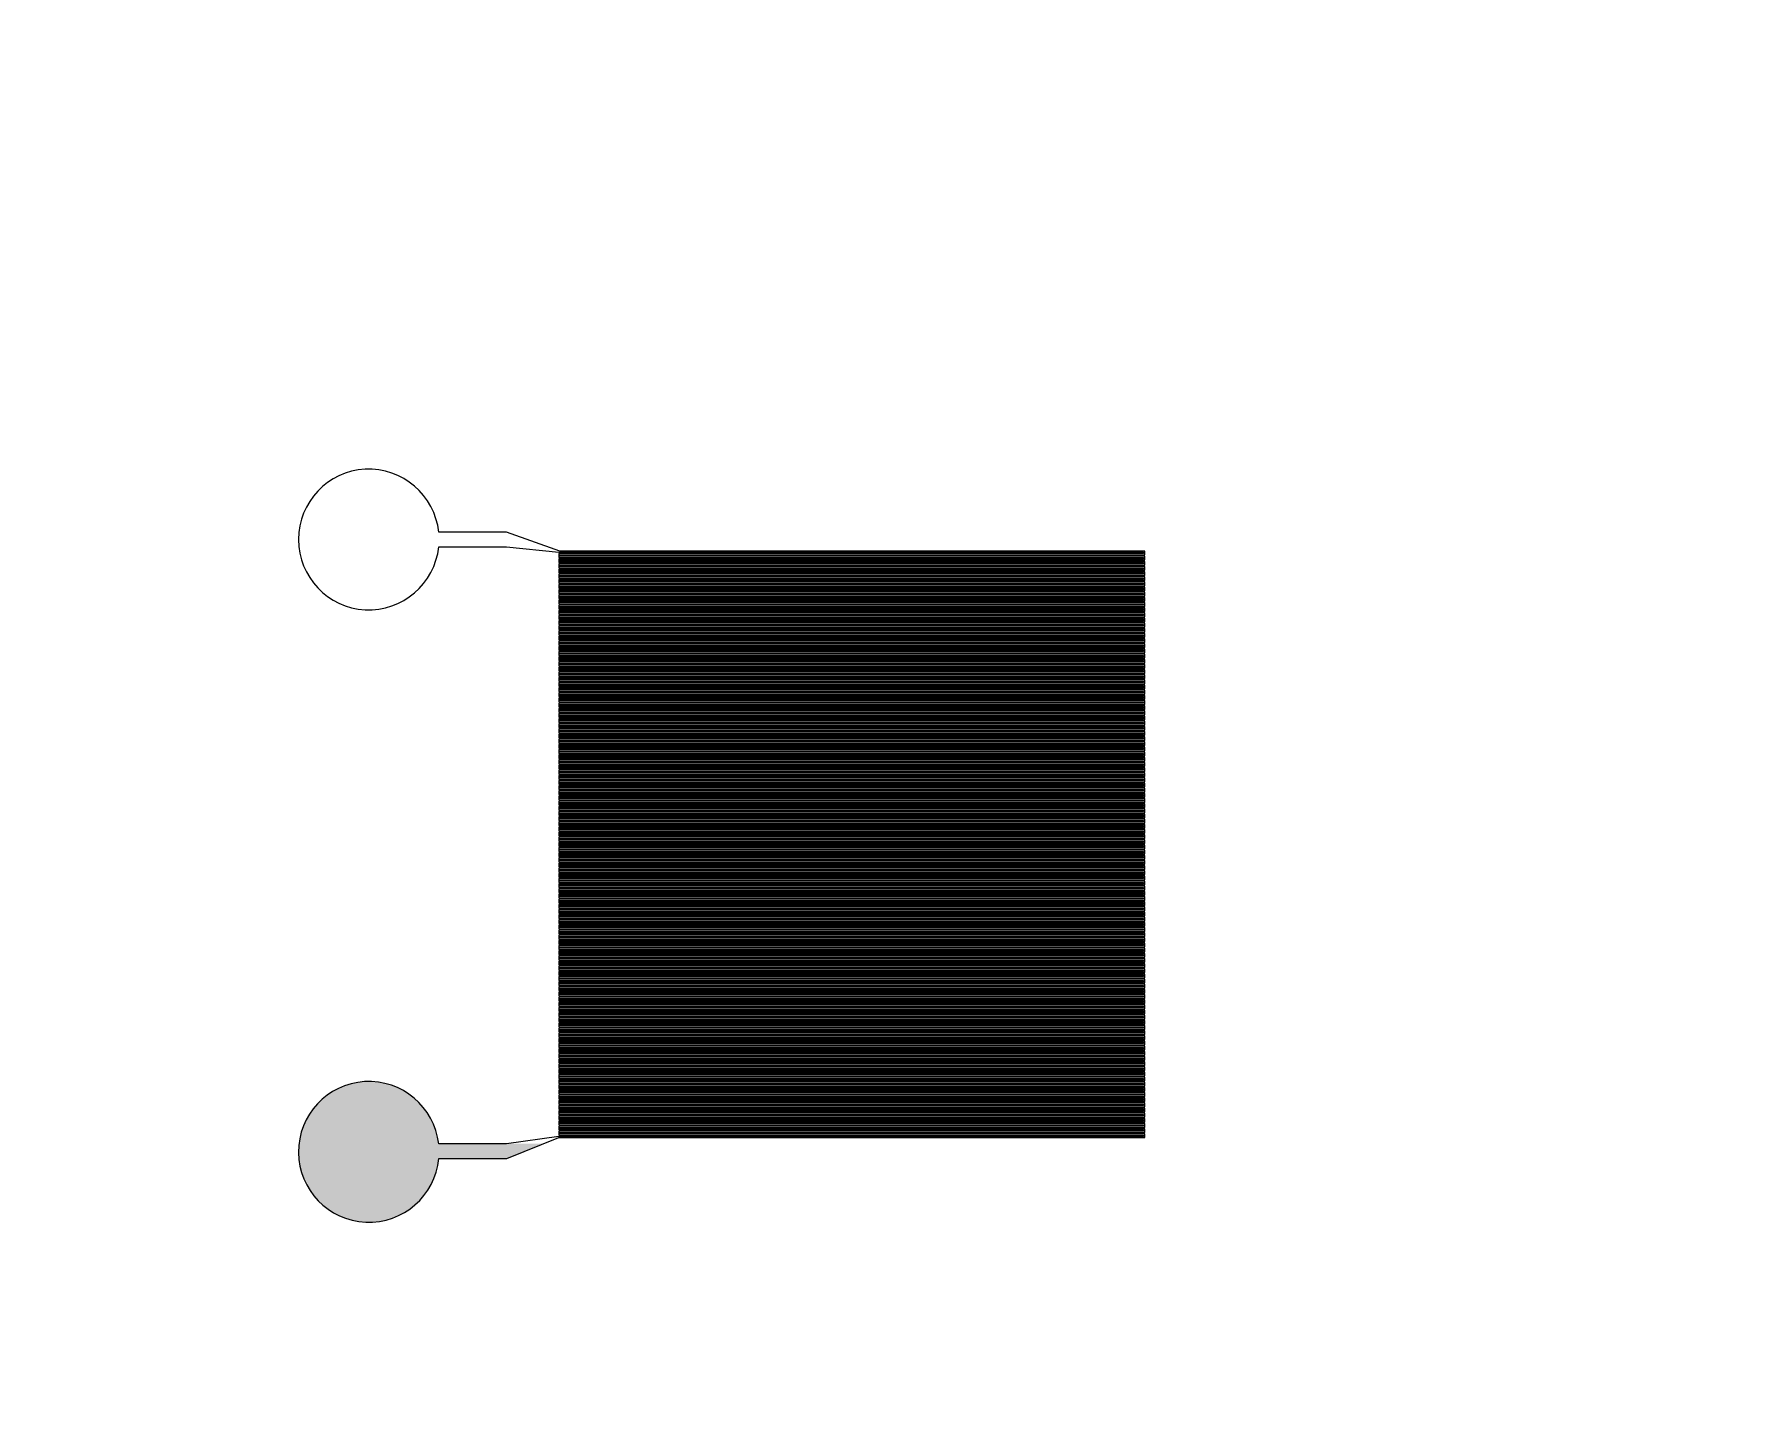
# Model space of a CAD drawing. Header units: millimetres. Extents: x 2668 to 2894, y 1564 to 1665.
# Drawn here: x 2697.88 to 2712.37, y 1618.08 to 1629.84 of the extents above; entities that cross this region are included whole.
import ezdxf

# ---------------------------------------------------------------- set-up
doc = ezdxf.new("R2010")
doc.units = ezdxf.units.MM

msp = doc.modelspace()

# ---------------------------------------------------------------- hatches: boundary and pattern name
h = msp.add_hatch(color=0)
h.dxf.hatch_style = 1
h.paths.add_polyline_path([(2701.333, 1620.374, 19.147507), (2701.334, 1620.249), (2701.913, 1620.251), (2702.23, 1620.378)])

# ---------------------------------------------------------------- linework, layer by layer
msp.add_lwpolyline([(2707.335, 1621.098), (2702.357, 1621.098), (2702.357, 1621.066), (2707.345, 1621.066), (2707.345, 1621.054), (2707.335, 1621.054), (2702.357, 1621.054), (2702.357, 1621.022), (2707.345, 1621.022), (2707.345, 1621.01), (2707.335, 1621.01), (2702.357, 1621.01), (2702.357, 1620.978), (2707.345, 1620.978), (2707.345, 1620.966), (2707.335, 1620.966), (2702.357, 1620.966), (2702.357, 1620.934), (2707.345, 1620.934), (2707.345, 1620.922), (2707.335, 1620.922), (2702.357, 1620.922), (2702.357, 1620.89), (2707.345, 1620.89), (2707.345, 1620.878), (2707.335, 1620.878), (2702.357, 1620.878), (2702.357, 1620.846), (2707.345, 1620.846), (2707.345, 1620.834), (2707.335, 1620.834), (2702.357, 1620.834), (2702.357, 1620.802), (2707.345, 1620.802), (2707.345, 1620.79), (2707.335, 1620.79), (2702.357, 1620.79), (2702.357, 1620.758), (2707.345, 1620.758), (2707.345, 1620.746), (2707.335, 1620.746), (2702.357, 1620.746), (2702.357, 1620.714), (2707.345, 1620.714), (2707.345, 1620.702), (2707.335, 1620.702), (2702.357, 1620.702), (2702.357, 1620.67), (2707.345, 1620.67), (2707.345, 1620.658), (2707.335, 1620.658), (2702.357, 1620.658), (2702.357, 1620.626), (2707.345, 1620.626), (2707.345, 1620.614), (2707.335, 1620.614), (2702.357, 1620.614), (2702.357, 1620.582), (2707.345, 1620.582), (2707.345, 1620.57), (2707.335, 1620.57), (2702.357, 1620.57), (2702.357, 1620.538), (2707.345, 1620.538), (2707.345, 1620.526), (2707.335, 1620.526), (2702.357, 1620.526), (2702.357, 1620.494), (2707.345, 1620.494), (2707.345, 1620.482), (2707.335, 1620.482), (2702.357, 1620.482), (2702.357, 1620.45), (2707.345, 1620.45), (2707.345, 1620.438), (2707.335, 1620.438), (2702.357, 1620.438), (2701.912, 1620.376), (2701.912, 1620.376), (2701.912, 1620.376), (2701.912, 1620.376), (2701.333, 1620.374, 19.147507), (2701.334, 1620.249), (2701.913, 1620.251), (2701.913, 1620.251), (2702.357, 1620.428), (2702.367, 1620.428), (2707.345, 1620.428), (2707.355, 1620.428), (2707.355, 1620.46), (2702.367, 1620.46), (2702.367, 1620.472), (2707.345, 1620.472), (2707.355, 1620.472), (2707.355, 1620.504), (2702.367, 1620.504), (2702.367, 1620.516), (2707.345, 1620.516), (2707.355, 1620.516), (2707.355, 1620.548), (2702.367, 1620.548), (2702.367, 1620.56), (2707.345, 1620.56), (2707.355, 1620.56), (2707.355, 1620.592), (2702.367, 1620.592), (2702.367, 1620.604), (2707.345, 1620.604), (2707.355, 1620.604), (2707.355, 1620.636), (2702.367, 1620.636), (2702.367, 1620.648), (2707.345, 1620.648), (2707.355, 1620.648), (2707.355, 1620.68), (2702.367, 1620.68), (2702.367, 1620.692), (2707.345, 1620.692), (2707.355, 1620.692), (2707.355, 1620.724), (2702.367, 1620.724), (2702.367, 1620.736), (2707.345, 1620.736), (2707.355, 1620.736), (2707.355, 1620.768), (2702.367, 1620.768), (2702.367, 1620.78), (2707.345, 1620.78), (2707.355, 1620.78), (2707.355, 1620.812), (2702.367, 1620.812), (2702.367, 1620.824), (2707.345, 1620.824), (2707.355, 1620.824), (2707.355, 1620.856), (2702.367, 1620.856), (2702.367, 1620.868), (2707.345, 1620.868), (2707.355, 1620.868), (2707.355, 1620.9), (2702.367, 1620.9), (2702.367, 1620.912), (2707.345, 1620.912), (2707.355, 1620.912), (2707.355, 1620.944), (2702.367, 1620.944), (2702.367, 1620.956), (2707.345, 1620.956), (2707.355, 1620.956), (2707.355, 1620.988), (2702.367, 1620.988), (2702.367, 1621), (2707.345, 1621), (2707.355, 1621), (2707.355, 1621.032), (2702.367, 1621.032), (2702.367, 1621.044), (2707.345, 1621.044), (2707.355, 1621.044), (2707.355, 1621.076), (2702.367, 1621.076), (2702.367, 1621.088), (2707.345, 1621.088), (2707.355, 1621.088), (2707.355, 1621.12), (2702.367, 1621.12), (2702.367, 1621.132), (2707.345, 1621.132), (2707.355, 1621.132), (2707.355, 1621.164), (2702.367, 1621.164), (2702.367, 1621.176), (2707.345, 1621.176), (2707.355, 1621.176), (2707.355, 1621.208), (2702.367, 1621.208), (2702.367, 1621.22), (2707.345, 1621.22), (2707.355, 1621.22), (2707.355, 1621.252), (2702.367, 1621.252), (2702.367, 1621.264), (2707.345, 1621.264), (2707.355, 1621.264), (2707.355, 1621.296), (2702.367, 1621.296), (2702.367, 1621.308), (2707.345, 1621.308), (2707.355, 1621.308), (2707.355, 1621.34), (2702.367, 1621.34), (2702.367, 1621.352), (2707.345, 1621.352), (2707.355, 1621.352), (2707.355, 1621.384), (2702.367, 1621.384), (2702.367, 1621.396), (2707.345, 1621.396), (2707.355, 1621.396), (2707.355, 1621.428), (2702.367, 1621.428), (2702.367, 1621.44), (2707.345, 1621.44), (2707.355, 1621.44), (2707.355, 1621.472), (2702.367, 1621.472), (2702.367, 1621.484), (2707.345, 1621.484), (2707.355, 1621.484), (2707.355, 1621.516), (2702.367, 1621.516), (2702.367, 1621.528), (2707.345, 1621.528), (2707.355, 1621.528), (2707.355, 1621.56), (2702.367, 1621.56), (2702.367, 1621.572), (2707.345, 1621.572), (2707.355, 1621.572), (2707.355, 1621.604), (2702.367, 1621.604), (2702.367, 1621.616), (2707.345, 1621.616), (2707.355, 1621.616), (2707.355, 1621.648), (2702.367, 1621.648), (2702.367, 1621.66), (2707.345, 1621.66), (2707.355, 1621.66), (2707.355, 1621.692), (2702.367, 1621.692), (2702.367, 1621.704), (2707.345, 1621.704), (2707.355, 1621.704), (2707.355, 1621.736), (2702.367, 1621.736), (2702.367, 1621.748), (2707.345, 1621.748), (2707.355, 1621.748), (2707.355, 1621.78), (2702.367, 1621.78), (2702.367, 1621.792), (2707.345, 1621.792), (2707.355, 1621.792), (2707.355, 1621.824), (2702.367, 1621.824), (2702.367, 1621.836), (2707.345, 1621.836), (2707.355, 1621.836), (2707.355, 1621.868), (2702.367, 1621.868), (2702.367, 1621.88), (2707.345, 1621.88), (2707.355, 1621.88), (2707.355, 1621.912), (2702.367, 1621.912), (2702.367, 1621.924), (2707.345, 1621.924), (2707.355, 1621.924), (2707.355, 1621.956), (2702.367, 1621.956), (2702.367, 1621.968), (2707.345, 1621.968), (2707.355, 1621.968), (2707.355, 1622), (2702.367, 1622), (2702.367, 1622.012), (2707.345, 1622.012), (2707.355, 1622.012), (2707.355, 1622.044), (2702.367, 1622.044), (2702.367, 1622.056), (2707.345, 1622.056), (2707.355, 1622.056), (2707.355, 1622.088), (2702.367, 1622.088), (2702.367, 1622.1), (2707.345, 1622.1), (2707.355, 1622.1), (2707.355, 1622.132), (2702.367, 1622.132), (2702.367, 1622.144), (2707.345, 1622.144), (2707.355, 1622.144), (2707.355, 1622.176), (2702.367, 1622.176), (2702.367, 1622.188), (2707.345, 1622.188), (2707.355, 1622.188), (2707.355, 1622.22), (2702.367, 1622.22), (2702.367, 1622.232), (2707.345, 1622.232), (2707.355, 1622.232), (2707.355, 1622.264), (2702.367, 1622.264), (2702.367, 1622.276), (2707.345, 1622.276), (2707.355, 1622.276), (2707.355, 1622.308), (2702.367, 1622.308), (2702.367, 1622.32), (2707.345, 1622.32), (2707.355, 1622.32), (2707.355, 1622.352), (2702.367, 1622.352), (2702.367, 1622.364), (2707.345, 1622.364), (2707.355, 1622.364), (2707.355, 1622.396), (2702.367, 1622.396), (2702.367, 1622.408), (2707.345, 1622.408), (2707.355, 1622.408), (2707.355, 1622.44), (2702.367, 1622.44), (2702.367, 1622.452), (2707.345, 1622.452), (2707.355, 1622.452), (2707.355, 1622.484), (2702.367, 1622.484), (2702.367, 1622.496), (2707.345, 1622.496), (2707.355, 1622.496), (2707.355, 1622.528), (2702.367, 1622.528), (2702.367, 1622.54), (2707.345, 1622.54), (2707.355, 1622.54), (2707.355, 1622.572), (2702.367, 1622.572), (2702.367, 1622.584), (2707.345, 1622.584), (2707.355, 1622.584), (2707.355, 1622.616), (2702.367, 1622.616), (2702.367, 1622.628), (2707.345, 1622.628), (2707.355, 1622.628), (2707.355, 1622.66), (2702.367, 1622.66), (2702.367, 1622.672), (2707.345, 1622.672), (2707.355, 1622.672), (2707.355, 1622.704), (2702.367, 1622.704), (2702.367, 1622.716), (2707.345, 1622.716), (2707.355, 1622.716), (2707.355, 1622.748), (2702.367, 1622.748), (2702.367, 1622.76), (2707.345, 1622.76), (2707.355, 1622.76), (2707.355, 1622.792), (2702.367, 1622.792), (2702.367, 1622.804), (2707.345, 1622.804), (2707.355, 1622.804), (2707.355, 1622.836), (2702.367, 1622.836), (2702.367, 1622.848), (2707.345, 1622.848), (2707.355, 1622.848), (2707.355, 1622.88), (2702.367, 1622.88), (2702.367, 1622.892), (2707.345, 1622.892), (2707.355, 1622.892), (2707.355, 1622.924), (2702.367, 1622.924), (2702.367, 1622.936), (2707.345, 1622.936), (2707.355, 1622.936), (2707.355, 1622.968), (2702.367, 1622.968), (2702.367, 1622.98), (2707.345, 1622.98), (2707.355, 1622.98), (2707.355, 1623.012), (2702.367, 1623.012), (2702.367, 1623.024), (2707.345, 1623.024), (2707.355, 1623.024), (2707.355, 1623.056), (2702.367, 1623.056), (2702.367, 1623.068), (2707.345, 1623.068), (2707.355, 1623.068), (2707.355, 1623.1), (2702.367, 1623.1), (2702.367, 1623.112), (2707.345, 1623.112), (2707.355, 1623.112), (2707.355, 1623.144), (2702.367, 1623.144), (2702.367, 1623.156), (2707.345, 1623.156), (2707.355, 1623.156), (2707.355, 1623.188), (2702.367, 1623.188), (2702.367, 1623.2), (2707.345, 1623.2), (2707.355, 1623.2), (2707.355, 1623.232), (2702.367, 1623.232), (2702.367, 1623.244), (2707.345, 1623.244), (2707.355, 1623.244), (2707.355, 1623.276), (2702.367, 1623.276), (2702.367, 1623.288), (2707.345, 1623.288), (2707.355, 1623.288), (2707.355, 1623.32), (2702.367, 1623.32), (2702.367, 1623.332), (2707.345, 1623.332), (2707.355, 1623.332), (2707.355, 1623.364), (2702.367, 1623.364), (2702.367, 1623.376), (2707.345, 1623.376), (2707.355, 1623.376), (2707.355, 1623.408), (2702.367, 1623.408), (2702.367, 1623.42), (2707.345, 1623.42), (2707.355, 1623.42), (2707.355, 1623.452), (2702.367, 1623.452), (2702.367, 1623.464), (2707.345, 1623.464), (2707.355, 1623.464), (2707.355, 1623.496), (2702.367, 1623.496), (2702.367, 1623.508), (2707.345, 1623.508), (2707.355, 1623.508), (2707.355, 1623.54), (2702.367, 1623.54), (2702.367, 1623.552), (2707.345, 1623.552), (2707.355, 1623.552), (2707.355, 1623.584), (2702.367, 1623.584), (2702.367, 1623.596), (2707.345, 1623.596), (2707.355, 1623.596), (2707.355, 1623.628), (2702.367, 1623.628), (2702.367, 1623.64), (2707.345, 1623.64), (2707.355, 1623.64), (2707.355, 1623.672), (2702.367, 1623.672), (2702.367, 1623.684), (2707.345, 1623.684), (2707.355, 1623.684), (2707.355, 1623.716), (2702.367, 1623.716), (2702.367, 1623.728), (2707.345, 1623.728), (2707.355, 1623.728), (2707.355, 1623.76), (2702.367, 1623.76), (2702.367, 1623.772), (2707.345, 1623.772), (2707.355, 1623.772), (2707.355, 1623.804), (2702.367, 1623.804), (2702.367, 1623.816), (2707.345, 1623.816), (2707.355, 1623.816), (2707.355, 1623.848), (2702.367, 1623.848), (2702.367, 1623.86), (2707.345, 1623.86), (2707.355, 1623.86), (2707.355, 1623.892), (2702.367, 1623.892), (2702.367, 1623.904), (2707.345, 1623.904), (2707.355, 1623.904), (2707.355, 1623.936), (2702.367, 1623.936), (2702.367, 1623.948), (2707.345, 1623.948), (2707.355, 1623.948), (2707.355, 1623.98), (2702.367, 1623.98), (2702.367, 1623.992), (2707.345, 1623.992), (2707.355, 1623.992), (2707.355, 1624.024), (2702.367, 1624.024), (2702.367, 1624.036), (2707.345, 1624.036), (2707.355, 1624.036), (2707.355, 1624.068), (2702.367, 1624.068), (2702.367, 1624.08), (2707.345, 1624.08), (2707.355, 1624.08), (2707.355, 1624.112), (2702.367, 1624.112), (2702.367, 1624.124), (2707.345, 1624.124), (2707.355, 1624.124), (2707.355, 1624.156), (2702.367, 1624.156), (2702.367, 1624.168), (2707.345, 1624.168), (2707.355, 1624.168), (2707.355, 1624.2), (2702.367, 1624.2), (2702.367, 1624.212), (2707.345, 1624.212), (2707.355, 1624.212), (2707.355, 1624.244), (2702.367, 1624.244), (2702.367, 1624.256), (2707.345, 1624.256), (2707.355, 1624.256), (2707.355, 1624.288), (2702.367, 1624.288), (2702.367, 1624.3), (2707.345, 1624.3), (2707.355, 1624.3), (2707.355, 1624.332), (2702.367, 1624.332), (2702.367, 1624.344), (2707.345, 1624.344), (2707.355, 1624.344), (2707.355, 1624.376), (2702.367, 1624.376), (2702.367, 1624.388), (2707.345, 1624.388), (2707.355, 1624.388), (2707.355, 1624.42), (2702.367, 1624.42), (2702.367, 1624.432), (2707.345, 1624.432), (2707.355, 1624.432), (2707.355, 1624.464), (2702.367, 1624.464), (2702.367, 1624.476), (2707.345, 1624.476), (2707.355, 1624.476), (2707.355, 1624.508), (2702.367, 1624.508), (2702.367, 1624.52), (2707.345, 1624.52), (2707.355, 1624.52), (2707.355, 1624.552), (2702.367, 1624.552), (2702.367, 1624.564), (2707.345, 1624.564), (2707.355, 1624.564), (2707.355, 1624.596), (2702.367, 1624.596), (2702.367, 1624.608), (2707.345, 1624.608), (2707.355, 1624.608), (2707.355, 1624.64), (2702.367, 1624.64), (2702.367, 1624.652), (2707.345, 1624.652), (2707.355, 1624.652), (2707.355, 1624.684), (2702.367, 1624.684), (2702.367, 1624.696), (2707.345, 1624.696), (2707.355, 1624.696), (2707.355, 1624.728), (2702.367, 1624.728), (2702.367, 1624.74), (2707.345, 1624.74), (2707.355, 1624.74), (2707.355, 1624.772), (2702.367, 1624.772), (2702.367, 1624.784), (2707.345, 1624.784), (2707.355, 1624.784), (2707.355, 1624.816), (2702.367, 1624.816), (2702.367, 1624.828), (2707.345, 1624.828), (2707.355, 1624.828), (2707.355, 1624.86), (2702.367, 1624.86), (2702.367, 1624.872), (2707.345, 1624.872), (2707.355, 1624.872), (2707.355, 1624.904), (2702.367, 1624.904), (2702.367, 1624.916), (2707.345, 1624.916), (2707.355, 1624.916), (2707.355, 1624.948), (2702.367, 1624.948), (2702.367, 1624.96), (2707.345, 1624.96), (2707.355, 1624.96), (2707.355, 1624.992), (2702.367, 1624.992), (2702.367, 1625.004), (2707.345, 1625.004), (2707.355, 1625.004), (2707.355, 1625.036), (2702.367, 1625.036), (2702.367, 1625.048), (2707.345, 1625.048), (2707.355, 1625.048), (2707.355, 1625.08), (2702.367, 1625.08), (2702.367, 1625.092), (2707.345, 1625.092), (2707.355, 1625.092), (2707.355, 1625.124), (2702.367, 1625.124), (2702.367, 1625.136), (2707.345, 1625.136), (2707.355, 1625.136), (2707.355, 1625.168), (2702.367, 1625.168), (2702.367, 1625.18), (2707.345, 1625.18), (2707.355, 1625.18), (2707.355, 1625.212), (2702.367, 1625.212), (2702.367, 1625.224), (2707.345, 1625.224), (2707.355, 1625.224), (2707.355, 1625.256), (2702.367, 1625.256), (2702.367, 1625.268), (2707.345, 1625.268), (2707.355, 1625.268), (2707.355, 1625.3), (2702.367, 1625.3), (2702.367, 1625.312), (2707.345, 1625.312), (2707.355, 1625.312), (2707.355, 1625.344), (2702.367, 1625.344), (2702.367, 1625.356), (2707.345, 1625.356), (2707.355, 1625.356), (2707.355, 1625.388), (2702.367, 1625.388), (2702.367, 1625.4), (2707.345, 1625.4), (2707.355, 1625.4), (2707.355, 1625.432), (2702.367, 1625.432), (2701.912, 1625.593), (2701.912, 1625.593), (2701.333, 1625.593, 19.147775), (2701.333, 1625.468), (2701.912, 1625.468), (2701.912, 1625.468), (2701.912, 1625.468), (2701.912, 1625.468), (2702.357, 1625.422), (2707.345, 1625.422), (2707.345, 1625.41), (2707.335, 1625.41), (2702.357, 1625.41), (2702.357, 1625.378), (2707.345, 1625.378), (2707.345, 1625.366), (2707.335, 1625.366), (2702.357, 1625.366), (2702.357, 1625.334), (2707.345, 1625.334), (2707.345, 1625.322), (2707.335, 1625.322), (2702.357, 1625.322), (2702.357, 1625.29), (2707.345, 1625.29), (2707.345, 1625.278), (2707.335, 1625.278), (2702.357, 1625.278), (2702.357, 1625.246), (2707.345, 1625.246), (2707.345, 1625.234), (2707.335, 1625.234), (2702.357, 1625.234), (2702.357, 1625.202), (2707.345, 1625.202), (2707.345, 1625.19), (2707.335, 1625.19), (2702.357, 1625.19), (2702.357, 1625.158), (2707.345, 1625.158), (2707.345, 1625.146), (2707.335, 1625.146), (2702.357, 1625.146), (2702.357, 1625.114), (2707.345, 1625.114), (2707.345, 1625.102), (2707.335, 1625.102), (2702.357, 1625.102), (2702.357, 1625.07), (2707.345, 1625.07), (2707.345, 1625.058), (2707.335, 1625.058), (2702.357, 1625.058), (2702.357, 1625.026), (2707.345, 1625.026), (2707.345, 1625.014), (2707.335, 1625.014), (2702.357, 1625.014), (2702.357, 1624.982), (2707.345, 1624.982), (2707.345, 1624.97), (2707.335, 1624.97), (2702.357, 1624.97), (2702.357, 1624.938), (2707.345, 1624.938), (2707.345, 1624.926), (2707.335, 1624.926), (2702.357, 1624.926), (2702.357, 1624.894), (2707.345, 1624.894), (2707.345, 1624.882), (2707.335, 1624.882), (2702.357, 1624.882), (2702.357, 1624.85), (2707.345, 1624.85), (2707.345, 1624.838), (2707.335, 1624.838), (2702.357, 1624.838), (2702.357, 1624.806), (2707.345, 1624.806), (2707.345, 1624.794), (2707.335, 1624.794), (2702.357, 1624.794), (2702.357, 1624.762), (2707.345, 1624.762), (2707.345, 1624.75), (2707.335, 1624.75), (2702.357, 1624.75), (2702.357, 1624.718), (2707.345, 1624.718), (2707.345, 1624.706), (2707.335, 1624.706), (2702.357, 1624.706), (2702.357, 1624.674), (2707.345, 1624.674), (2707.345, 1624.662), (2707.335, 1624.662), (2702.357, 1624.662), (2702.357, 1624.63), (2707.345, 1624.63), (2707.345, 1624.618), (2707.335, 1624.618), (2702.357, 1624.618), (2702.357, 1624.586), (2707.345, 1624.586), (2707.345, 1624.574), (2707.335, 1624.574), (2702.357, 1624.574), (2702.357, 1624.542), (2707.345, 1624.542), (2707.345, 1624.53), (2707.335, 1624.53), (2702.357, 1624.53), (2702.357, 1624.498), (2707.345, 1624.498), (2707.345, 1624.486), (2707.335, 1624.486), (2702.357, 1624.486), (2702.357, 1624.454), (2707.345, 1624.454), (2707.345, 1624.442), (2707.335, 1624.442), (2702.357, 1624.442), (2702.357, 1624.41), (2707.345, 1624.41), (2707.345, 1624.398), (2707.335, 1624.398), (2702.357, 1624.398), (2702.357, 1624.366), (2707.345, 1624.366), (2707.345, 1624.354), (2707.335, 1624.354), (2702.357, 1624.354), (2702.357, 1624.322), (2707.345, 1624.322), (2707.345, 1624.31), (2707.335, 1624.31), (2702.357, 1624.31), (2702.357, 1624.278), (2707.345, 1624.278), (2707.345, 1624.266), (2707.335, 1624.266), (2702.357, 1624.266), (2702.357, 1624.234), (2707.345, 1624.234), (2707.345, 1624.222), (2707.335, 1624.222), (2702.357, 1624.222), (2702.357, 1624.19), (2707.345, 1624.19), (2707.345, 1624.178), (2707.335, 1624.178), (2702.357, 1624.178), (2702.357, 1624.146), (2707.345, 1624.146), (2707.345, 1624.134), (2707.335, 1624.134), (2702.357, 1624.134), (2702.357, 1624.102), (2707.345, 1624.102), (2707.345, 1624.09), (2707.335, 1624.09), (2702.357, 1624.09), (2702.357, 1624.058), (2707.345, 1624.058), (2707.345, 1624.046), (2707.335, 1624.046), (2702.357, 1624.046), (2702.357, 1624.014), (2707.345, 1624.014), (2707.345, 1624.002), (2707.335, 1624.002), (2702.357, 1624.002), (2702.357, 1623.97), (2707.345, 1623.97), (2707.345, 1623.958), (2707.335, 1623.958), (2702.357, 1623.958), (2702.357, 1623.926), (2707.345, 1623.926), (2707.345, 1623.914), (2707.335, 1623.914), (2702.357, 1623.914), (2702.357, 1623.882), (2707.345, 1623.882), (2707.345, 1623.87), (2707.335, 1623.87), (2702.357, 1623.87), (2702.357, 1623.838), (2707.345, 1623.838), (2707.345, 1623.826), (2707.335, 1623.826), (2702.357, 1623.826), (2702.357, 1623.794), (2707.345, 1623.794), (2707.345, 1623.782), (2707.335, 1623.782), (2702.357, 1623.782), (2702.357, 1623.75), (2707.345, 1623.75), (2707.345, 1623.738), (2707.335, 1623.738), (2702.357, 1623.738), (2702.357, 1623.706), (2707.345, 1623.706), (2707.345, 1623.694), (2707.335, 1623.694), (2702.357, 1623.694), (2702.357, 1623.662), (2707.345, 1623.662), (2707.345, 1623.65), (2707.335, 1623.65), (2702.357, 1623.65), (2702.357, 1623.618), (2707.345, 1623.618), (2707.345, 1623.606), (2707.335, 1623.606), (2702.357, 1623.606), (2702.357, 1623.574), (2707.345, 1623.574), (2707.345, 1623.562), (2707.335, 1623.562), (2702.357, 1623.562), (2702.357, 1623.53), (2707.345, 1623.53), (2707.345, 1623.518), (2707.335, 1623.518), (2702.357, 1623.518), (2702.357, 1623.486), (2707.345, 1623.486), (2707.345, 1623.474), (2707.335, 1623.474), (2702.357, 1623.474), (2702.357, 1623.442), (2707.345, 1623.442), (2707.345, 1623.43), (2707.335, 1623.43), (2702.357, 1623.43), (2702.357, 1623.398), (2707.345, 1623.398), (2707.345, 1623.386), (2707.335, 1623.386), (2702.357, 1623.386), (2702.357, 1623.354), (2707.345, 1623.354), (2707.345, 1623.342), (2707.335, 1623.342), (2702.357, 1623.342), (2702.357, 1623.31), (2707.345, 1623.31), (2707.345, 1623.298), (2707.335, 1623.298), (2702.357, 1623.298), (2702.357, 1623.266), (2707.345, 1623.266), (2707.345, 1623.254), (2707.335, 1623.254), (2702.357, 1623.254), (2702.357, 1623.222), (2707.345, 1623.222), (2707.345, 1623.21), (2707.335, 1623.21), (2702.357, 1623.21), (2702.357, 1623.178), (2707.345, 1623.178), (2707.345, 1623.166), (2707.335, 1623.166), (2702.357, 1623.166), (2702.357, 1623.134), (2707.345, 1623.134), (2707.345, 1623.122), (2707.335, 1623.122), (2702.357, 1623.122), (2702.357, 1623.09), (2707.345, 1623.09), (2707.345, 1623.078), (2707.335, 1623.078), (2702.357, 1623.078), (2702.357, 1623.046), (2707.345, 1623.046), (2707.345, 1623.034), (2707.335, 1623.034), (2702.357, 1623.034), (2702.357, 1623.002), (2707.345, 1623.002), (2707.345, 1622.99), (2707.335, 1622.99), (2702.357, 1622.99), (2702.357, 1622.958), (2707.345, 1622.958), (2707.345, 1622.946), (2707.335, 1622.946), (2702.357, 1622.946), (2702.357, 1622.914), (2707.345, 1622.914), (2707.345, 1622.902), (2707.335, 1622.902), (2702.357, 1622.902), (2702.357, 1622.87), (2707.345, 1622.87), (2707.345, 1622.858), (2707.335, 1622.858), (2702.357, 1622.858), (2702.357, 1622.826), (2707.345, 1622.826), (2707.345, 1622.814), (2707.335, 1622.814), (2702.357, 1622.814), (2702.357, 1622.782), (2707.345, 1622.782), (2707.345, 1622.77), (2707.335, 1622.77), (2702.357, 1622.77), (2702.357, 1622.738), (2707.345, 1622.738), (2707.345, 1622.726), (2707.335, 1622.726), (2702.357, 1622.726), (2702.357, 1622.694), (2707.345, 1622.694), (2707.345, 1622.682), (2707.335, 1622.682), (2702.357, 1622.682), (2702.357, 1622.65), (2707.345, 1622.65), (2707.345, 1622.638), (2707.335, 1622.638), (2702.357, 1622.638), (2702.357, 1622.606), (2707.345, 1622.606), (2707.345, 1622.594), (2707.335, 1622.594), (2702.357, 1622.594), (2702.357, 1622.562), (2707.345, 1622.562), (2707.345, 1622.55), (2707.335, 1622.55), (2702.357, 1622.55), (2702.357, 1622.518), (2707.345, 1622.518), (2707.345, 1622.506), (2707.335, 1622.506), (2702.357, 1622.506), (2702.357, 1622.474), (2707.345, 1622.474), (2707.345, 1622.462), (2707.335, 1622.462), (2702.357, 1622.462), (2702.357, 1622.43), (2707.345, 1622.43), (2707.345, 1622.418), (2707.335, 1622.418), (2702.357, 1622.418), (2702.357, 1622.386), (2707.345, 1622.386), (2707.345, 1622.374), (2707.335, 1622.374), (2702.357, 1622.374), (2702.357, 1622.342), (2707.345, 1622.342), (2707.345, 1622.33), (2707.335, 1622.33), (2702.357, 1622.33), (2702.357, 1622.298), (2707.345, 1622.298), (2707.345, 1622.286), (2707.335, 1622.286), (2702.357, 1622.286), (2702.357, 1622.254), (2707.345, 1622.254), (2707.345, 1622.242), (2707.335, 1622.242), (2702.357, 1622.242), (2702.357, 1622.21), (2707.345, 1622.21), (2707.345, 1622.198), (2707.335, 1622.198), (2702.357, 1622.198), (2702.357, 1622.166), (2707.345, 1622.166), (2707.345, 1622.154), (2707.335, 1622.154), (2702.357, 1622.154), (2702.357, 1622.122), (2707.345, 1622.122), (2707.345, 1622.11), (2707.335, 1622.11), (2702.357, 1622.11), (2702.357, 1622.078), (2707.345, 1622.078), (2707.345, 1622.066), (2707.335, 1622.066), (2702.357, 1622.066), (2702.357, 1622.034), (2707.345, 1622.034), (2707.345, 1622.022), (2707.335, 1622.022), (2702.357, 1622.022), (2702.357, 1621.99), (2707.345, 1621.99), (2707.345, 1621.978), (2707.335, 1621.978), (2702.357, 1621.978), (2702.357, 1621.946), (2707.345, 1621.946), (2707.345, 1621.934), (2707.335, 1621.934), (2702.357, 1621.934), (2702.357, 1621.902), (2707.345, 1621.902), (2707.345, 1621.89), (2707.335, 1621.89), (2702.357, 1621.89), (2702.357, 1621.858), (2707.345, 1621.858), (2707.345, 1621.846), (2707.335, 1621.846), (2702.357, 1621.846), (2702.357, 1621.814), (2707.345, 1621.814), (2707.345, 1621.802), (2707.335, 1621.802), (2702.357, 1621.802), (2702.357, 1621.77), (2707.345, 1621.77), (2707.345, 1621.758), (2707.335, 1621.758), (2702.357, 1621.758), (2702.357, 1621.726), (2707.345, 1621.726), (2707.345, 1621.714), (2707.335, 1621.714), (2702.357, 1621.714), (2702.357, 1621.682), (2707.345, 1621.682), (2707.345, 1621.67), (2707.335, 1621.67), (2702.357, 1621.67), (2702.357, 1621.638), (2707.345, 1621.638), (2707.345, 1621.626), (2707.335, 1621.626), (2702.357, 1621.626), (2702.357, 1621.594), (2707.345, 1621.594), (2707.345, 1621.582), (2707.335, 1621.582), (2702.357, 1621.582), (2702.357, 1621.55), (2707.345, 1621.55), (2707.345, 1621.538), (2707.335, 1621.538), (2702.357, 1621.538), (2702.357, 1621.506), (2707.345, 1621.506), (2707.345, 1621.494), (2707.335, 1621.494), (2702.357, 1621.494), (2702.357, 1621.462), (2707.345, 1621.462), (2707.345, 1621.45), (2707.335, 1621.45), (2702.357, 1621.45), (2702.357, 1621.418), (2707.345, 1621.418), (2707.345, 1621.406), (2707.335, 1621.406), (2702.357, 1621.406), (2702.357, 1621.374), (2707.345, 1621.374), (2707.345, 1621.362), (2707.335, 1621.362), (2702.357, 1621.362), (2702.357, 1621.33), (2707.345, 1621.33), (2707.345, 1621.318), (2707.335, 1621.318), (2702.357, 1621.318), (2702.357, 1621.286), (2707.345, 1621.286), (2707.345, 1621.274), (2707.335, 1621.274), (2702.357, 1621.274), (2702.357, 1621.242), (2707.345, 1621.242), (2707.345, 1621.23), (2707.335, 1621.23), (2702.357, 1621.23), (2702.357, 1621.198), (2707.345, 1621.198), (2707.345, 1621.186), (2707.335, 1621.186), (2702.357, 1621.186), (2702.357, 1621.154), (2707.345, 1621.154), (2707.345, 1621.142), (2707.335, 1621.142), (2702.357, 1621.142), (2702.357, 1621.11), (2707.345, 1621.11), (2707.345, 1621.098)], format="xyb", close=True)
msp.add_circle((2718.649, 1614.226), 50.5)

doc.saveas('drawing.dxf')
